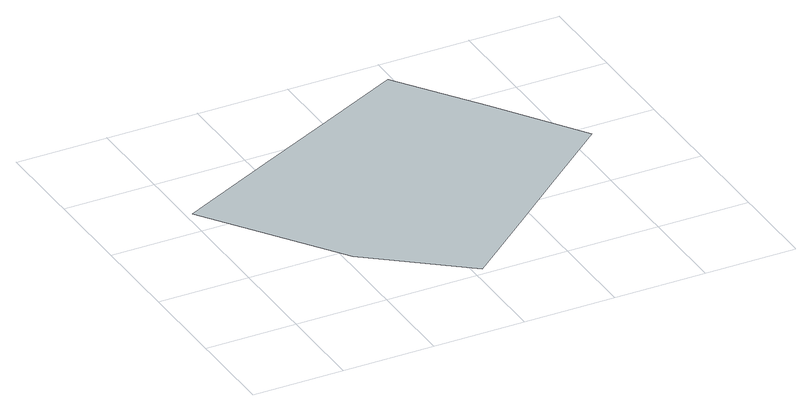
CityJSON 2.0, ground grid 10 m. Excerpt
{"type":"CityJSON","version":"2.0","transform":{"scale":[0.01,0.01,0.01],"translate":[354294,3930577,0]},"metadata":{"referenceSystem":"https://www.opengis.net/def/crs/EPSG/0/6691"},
"CityObjects":{
"object1":{"type":"GenericCityObject","attributes":{"prefecture":"14","disasterType":"1","areaType":"1","zoneNumber":"153-H26-00004","zoneName":"磯部3","status":"0"},"geometry":[{"type":"MultiSurface","lod":"1","boundaries":[[[0,1,2,3,4,5,6,7,8,9,10]]]}]}
},
"vertices":[
[3475,1226,0],[4245,1863,0],[3590,2825,0],[2956,3714,0],[2054,3282,0],[1152,2849,0],[241,2413,0],[70,2331,0],[1093,889,0],[2104,91,0],[2874,728,0]
]}
